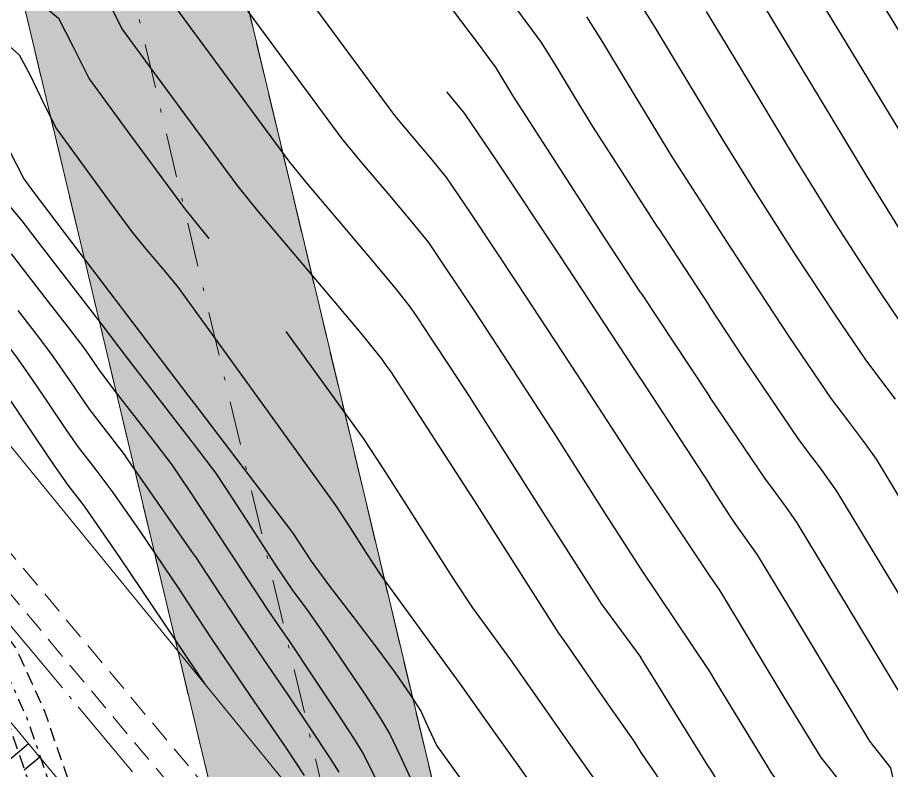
# Model space of a CAD drawing. Extents: x 106 to 63544, y 61 to 109321.
# Drawn here: x 62475.04 to 62499.8, y 108553.07 to 108574.4 of the extents above; entities that cross this region are included whole.
import ezdxf

# ---------------------------------------------------------------- set-up
doc = ezdxf.new("R2010")
doc.units = 0
doc.header["$LTSCALE"] = 1.000087
for name, pattern in [('ACAD_ISO04W100', [30, 24, -3, 0, -3]), ('NASCOSTA', [9.525, 6.35, -3.175]), ('TRATTEGGIATA', [0.75, 0.5, -0.25]), ('TRATTEGGIATA2', [9.525, 6.35, -3.175]), ('TRATTOPUNTO2', [0.5, 0.25, -0.125, 0, -0.125])]:
    doc.linetypes.add(name, pattern=pattern)
doc.layers.add('Colori bordi', color=5, linetype='Continuous', plot=False)
doc.layers.add('no_plot', color=5, linetype='Continuous', plot=False)
for name, color, linetype in [('Conduite 1000', 170, 'Continuous'), ('curve livello 5m', 7, 'Continuous'), ('LIN010TR', 2, 'NASCOSTA'), ('LIN018CO', 6, 'Continuous'), ('LIN018TR', 6, 'NASCOSTA'), ('LIN025CO', 7, 'Continuous'), ('LINCOLO-ROSSO-025', 10, 'Continuous'), ('sezioni', 7, 'Continuous'), ('TRATTCOLO-32', 255, 'Continuous')]:
    doc.layers.add(name, color=color, linetype=linetype)

# ---------------------------------------------------------------- blocks, each defined once
blk = doc.blocks.new('CONTORNO')
at = {"layer": 'Colori bordi', "lineweight": 0, "ltscale": 2, "flags": 128}
for points in [[(-22.578, 81.44), (16.586, -82.868), (15.866, -82.007), (19.27, -96.287), (18.407, -96.98), (19.153, -100.108)], [(28.44, -103.877), (26.165, -94.334), (26.165, -94.334), (25.446, -93.474), (-6.877, 42.135)]]:
    blk.add_lwpolyline(points, dxfattribs=at)

msp = doc.modelspace()

# ---------------------------------------------------------------- hatches: boundary and pattern name
at = {"layer": 'LINCOLO-ROSSO-025', "linetype": 'Continuous', "lineweight": 0}
h = msp.add_hatch(color=256, dxfattribs=at)
h.dxf.hatch_style = 1
h.paths.add_polyline_path([(62469.3469, 108625.9817), (62466.3508, 108625.2676), (62478.8587, 108572.7915), (62481.8548, 108573.5057)])
h.paths.add_polyline_path([(62466.3508, 108625.2676), (62463.3548, 108624.5535), (62475.8626, 108572.0774), (62478.8587, 108572.7915)])
h.paths.add_polyline_path([(62454.4467, 108675.2108), (62451.4506, 108674.4967), (62463.3548, 108624.5535), (62466.3508, 108625.2676)])
h.paths.add_polyline_path([(62457.4428, 108675.925), (62454.4467, 108675.2108), (62466.3508, 108625.2676), (62469.3469, 108625.9817)])
h = msp.add_hatch(color=256, dxfattribs=at)
h.dxf.hatch_style = 1
h.paths.add_polyline_path([(62478.8584, 108572.7919), (62475.8623, 108572.0778), (62482.9361, 108542.3999), (62482.217, 108543.2607), (62485.165, 108530.8924), (62488.6474, 108531.7224)])
h.paths.add_polyline_path([(62481.8544, 108573.5061), (62478.8584, 108572.7919), (62488.6474, 108531.7224), (62491.6435, 108532.4366)])

# ---------------------------------------------------------------- linework, layer by layer
at = {"layer": 'Conduite 1000', "linetype": 'TRATTEGGIATA2', "ltscale": 0.06, "elevation": 279.04, "flags": 128}
msp.add_lwpolyline([(62462.9512, 108569.2657), (62468.4824, 108563.3128), (62474.0661, 108557.7872), (62475.014, 108556.5127), (62475.8059, 108554.7543), (62477.0424, 108551.1583), (62484.6732, 108530.1387), (62485.7963, 108527.9599), (62486.5393, 108527.0303), (62496.1466, 108515.4614), (62498.0152, 108513.1882), (62499.3142, 108511.6699), (62499.5082, 108511.4472), (62501.8597, 108508.7498), (62502.0441, 108508.5322), (62503.0963, 108507.2963), (62503.1689, 108507.2104), (62506.6693, 108502.9619), (62510.917, 108497.7962), (62515.1719, 108492.6229), (62520.1983, 108486.5526), (62525.2248, 108480.4821), (62530.3609, 108474.3132), (62535.4986, 108468.1441), (62540.212, 108462.4972), (62544.9265, 108456.8508), (62565.7129, 108432.084), (62567.1282, 108430.3596), (62568.4112, 108428.8976), (62569.1632, 108427.9614), (62570.1135, 108426.8345), (62570.4573, 108426.4502), (62575.0818, 108420.6623), (62582.3987, 108411.9698), (62582.7541, 108410.8717), (62581.736, 108410.5422), (62581.4452, 108411.4411), (62574.2544, 108419.9837), (62569.6399, 108425.7591), (62569.3056, 108426.1328), (62568.337, 108427.2813), (62567.5916, 108428.2094), (62566.3123, 108429.6671), (62564.8895, 108431.4007), (62544.106, 108456.1639), (62539.3905, 108461.8115), (62534.6768, 108467.4589), (62529.5386, 108473.6285), (62524.4016, 108479.7986), (62519.3742, 108485.8702), (62514.3466, 108491.9418), (62510.0905, 108497.1166), (62505.8435, 108502.2815), (62502.3472, 108506.525), (62502.2802, 108506.6043), (62501.2286, 108507.8395), (62501.0483, 108508.0522), (62498.7013, 108510.7445), (62498.5043, 108510.9707), (62497.1954, 108512.5006), (62495.3217, 108514.7799), (62485.7097, 108526.3544), (62484.894, 108527.375), (62483.6908, 108529.7093), (62476.0336, 108550.8017), (62474.8101, 108554.3597), (62474.086, 108555.9673), (62473.2559, 108557.0837), (62467.7138, 108562.568), (62462.1673, 108568.5373)], close=True, dxfattribs=at)
at = {"layer": 'Conduite 1000', "linetype": 'TRATTOPUNTO2', "ltscale": 1.5, "elevation": 279.04, "flags": 128}
msp.add_lwpolyline([(62462.5593, 108568.9015), (62468.0981, 108562.9404), (62473.661, 108557.4355), (62474.55, 108556.24), (62475.308, 108554.557), (62476.538, 108550.98), (62484.182, 108529.924), (62485.3452, 108527.6675), (62486.1245, 108526.6924), (62495.7341, 108515.1206), (62497.6053, 108512.8444), (62498.9092, 108511.3203), (62499.1048, 108511.0959), (62501.454, 108508.401), (62501.6364, 108508.1859), (62502.6883, 108506.9503), (62502.758, 108506.8677), (62506.2564, 108502.6217), (62510.5037, 108497.4564), (62514.7592, 108492.2824), (62519.7862, 108486.2114), (62524.8132, 108480.1404), (62529.9497, 108473.9709), (62535.0877, 108467.8015), (62539.8012, 108462.1544), (62544.5162, 108456.5074), (62565.3012, 108431.7424), (62566.7202, 108430.0134), (62568.0014, 108428.5535), (62568.7501, 108427.6214), (62569.7096, 108426.4836), (62570.0486, 108426.1046), (62574.6681, 108420.323), (62581.9219, 108411.7054), (62582.245, 108410.707)], dxfattribs=at)
at = {"layer": 'curve livello 5m', "color": 2}
for p, q in [((62492.6986, 108564.1609), (62494.6388, 108561.1803)), ((62480.0658, 108559.1481), (62478.0974, 108561.98))]:
    msp.add_line(p, q, dxfattribs=at)
at = {"layer": 'curve livello 5m', "color": 2, "flags": 128}
for points in [[(62469.4919, 108581.6289), (62470.2414, 108580.8373), (62470.7173, 108580.2788), (62471.2923, 108579.5785), (62471.8859, 108578.8493), (62472.4176, 108578.2045), (62472.8068, 108577.7571), (62472.8068, 108577.7571), (62473.236, 108577.349), (62473.6662, 108576.9401), (62473.6662, 108576.9401), (62474.2689, 108576.2152), (62474.8311, 108575.5449), (62474.8311, 108575.5449), (62475.5753, 108574.9214), (62476.208, 108574.3771), (62476.208, 108574.3771), (62476.6127, 108573.5918), (62477.0764, 108572.6622), (62477.0764, 108572.6622), (62478.1953, 108571.1247), (62479.7714, 108568.9868), (62480.2453, 108568.4039), (62480.4631, 108568.1451)], [(62494.5517, 108574.5672), (62495.7677, 108572.5567), (62497.0714, 108570.3973), (62498.142, 108568.66), (62498.142, 108568.66), (62498.8128, 108567.6178), (62499.4963, 108566.5788), (62499.9875, 108565.8549)], [(62492.6986, 108564.1609), (62492.6982, 108564.1614), (62490.4032, 108567.6591), (62488.623, 108570.3443), (62487.707, 108571.6873), (62487.2085, 108572.2862), (62487.2042, 108572.2919)], [(62475.0516, 108566.1), (62475.5182, 108565.5037), (62476.0096, 108564.8588), (62476.0096, 108564.8588), (62476.5411, 108564.0829), (62477.0736, 108563.3055), (62477.0736, 108563.3055), (62477.5493, 108562.6807), (62478.0974, 108561.98)], [(62482.6399, 108565.5103), (62483.6051, 108564.1732), (62484.8401, 108562.4624), (62485.3961, 108561.6209), (62486.0528, 108560.5936), (62486.7407, 108559.5084), (62487.3901, 108558.4931), (62487.9315, 108557.6755), (62487.9315, 108557.6755), (62489.0048, 108556.2025), (62490.03, 108554.7515), (62490.5244, 108554.0339), (62492.2035, 108551.6587), (62492.2461, 108551.5891), (62492.3894, 108551.4072), (62492.6986, 108550.9804)], [(62499.9174, 108552.4848), (62499.7795, 108553.1511), (62499.1869, 108553.9035), (62498.6233, 108554.825), (62496.8859, 108557.7155), (62496.0002, 108559.1836), (62495.3707, 108560.0726), (62495.2743, 108560.2064), (62495.2454, 108560.2457), (62495.1589, 108560.3814), (62494.6388, 108561.1803)], [(62480.0658, 108559.1481), (62480.5666, 108558.387), (62481.3507, 108557.1955), (62481.3507, 108557.1955), (62482.0236, 108556.2087), (62482.6997, 108555.2172), (62482.6997, 108555.2172), (62483.3432, 108554.2515), (62483.877, 108553.441), (62484.141, 108553.0289)]]:
    msp.add_lwpolyline(points, dxfattribs=at)
at = {"layer": 'LIN010TR', "linetype": 'TRATTOPUNTO2', "lineweight": 0, "ltscale": 5, "flags": 128}
msp.add_lwpolyline([(62455.1449, 108672.2807), (62484.9356, 108547.2953)], dxfattribs=at)
at = {"layer": 'LIN010TR', "lineweight": 0, "ltscale": 0.1, "flags": 128}
for points in [[(62453.1999, 108579.6271), (62465.895, 108569.9445), (62482.9458, 108549.5354), (62484.8688, 108547.2336)], [(62452.691, 108579.0774), (62465.3763, 108569.4022), (62482.9458, 108548.3724), (62484.8688, 108546.0706)]]:
    msp.add_lwpolyline(points, dxfattribs=at)
at = {"layer": 'LIN018CO', "color": 2}
for p, q in [((62475.3524, 108553.8302), (62474.4717, 108553.0945)), ((62475.673, 108553.4465), (62475.2344, 108553.0801))]:
    msp.add_line(p, q, dxfattribs=at)
at = {"layer": 'LIN018TR', "linetype": 'ACAD_ISO04W100', "lineweight": 0, "ltscale": 0.1, "flags": 128}
msp.add_lwpolyline([(62454.8964, 108581.0445), (62481.9384, 108548.6765), (62484.8688, 108545.169)], dxfattribs=at)
at = {"layer": 'LIN025CO', "linetype": 'TRATTEGGIATA', "lineweight": 0, "ltscale": 2}
for p, q in [((62445.6424, 108725.4317), (62491.9526, 108531.1397)), ((62439.6502, 108724.004), (62483.0922, 108541.7451))]:
    msp.add_line(p, q, dxfattribs=at)
at = {"layer": 'no_plot'}
for p, q in [((62493.1882, 108568.4423), (62494.6388, 108566.2284)), ((62492.6986, 108566.5996), (62494.6388, 108563.6655)), ((62492.6986, 108561.5056), (62494.6388, 108558.587)), ((62492.6986, 108558.7701), (62494.6388, 108555.8799)), ((62494.6388, 108553.1421), (62492.6986, 108556.2729)), ((62492.6986, 108553.5848), (62494.6388, 108550.7723))]:
    msp.add_line(p, q, dxfattribs=at)
at = {"layer": 'no_plot', "flags": 128}
for points in [[(62492.6986, 108566.5996), (62491.6691, 108568.1644), (62489.0761, 108572.193), (62489.0761, 108572.193), (62488.5978, 108572.9756), (62488.102, 108573.6503), (62482.8925, 108580.547), (62480.713, 108582.6441), (62480.3031, 108583.0339), (62480.1981, 108583.1599), (62480.1159, 108583.2468), (62480.0058, 108583.363), (62476.857, 108586.5117), (62469.5503, 108593.8953)], [(62493.1882, 108568.4423), (62491.3425, 108571.3097), (62491.3425, 108571.3097), (62490.8468, 108572.1182), (62490.2768, 108573.0633), (62489.8844, 108573.6961), (62489.8844, 108573.6961), (62488.3726, 108575.7533), (62483.9927, 108581.5516), (62483.6415, 108581.9), (62483.0105, 108582.5013), (62482.3116, 108583.1657), (62481.7567, 108583.7032), (62481.7567, 108583.7032), (62480.983, 108584.5018), (62471.5752, 108594.0085)], [(62472.6458, 108586.7203), (62475.1844, 108584.1757), (62476.1542, 108583.1514), (62476.8792, 108582.3857), (62477.3662, 108581.799), (62477.8044, 108581.2749), (62478.3811, 108580.7064), (62479.1012, 108580.0418), (62479.822, 108579.3765), (62480.4008, 108578.8062), (62480.5301, 108578.6515), (62480.6828, 108578.522), (62480.7791, 108578.3318), (62480.9032, 108578.1612), (62485.721, 108571.6263), (62486.2078, 108571.0375), (62486.785, 108570.3577), (62487.1933, 108569.8577), (62487.8727, 108568.8616), (62489.1932, 108566.8698), (62490.8955, 108564.2755), (62492.6986, 108561.5056)], [(62474.1734, 108583.1038), (62475.2198, 108581.9986), (62475.6638, 108581.4695), (62476.1736, 108580.8443), (62476.555, 108580.3955), (62477.2277, 108579.7425), (62478.0424, 108578.9944), (62478.7172, 108578.3397), (62479.1053, 108577.8748), (62479.5641, 108577.4858), (62479.8534, 108576.9144), (62480.2262, 108576.4021), (62484.2336, 108570.9664), (62484.8092, 108570.2645), (62485.5299, 108569.4143), (62486.214, 108568.6055), (62486.6796, 108568.0281), (62487.1225, 108567.3788), (62487.9832, 108566.0805), (62489.0928, 108564.3895), (62490.2824, 108562.562), (62491.6918, 108560.3463), (62492.6986, 108558.7701)], [(62474.7023, 108578.0222), (62475.3498, 108577.4066), (62475.8186, 108576.8429), (62476.2559, 108576.3215), (62476.8346, 108575.8366), (62477.3267, 108575.4133), (62477.6414, 108574.8025), (62478.0021, 108574.0796), (62478.8723, 108572.8838), (62481.2588, 108569.6467), (62481.8417, 108568.9265), (62482.5571, 108568.0719), (62483.3355, 108567.1542), (62484.1069, 108566.2443), (62484.8016, 108565.4132), (62485.3498, 108564.7322), (62485.4783, 108564.5542), (62485.6184, 108564.3601), (62487.9825, 108560.6994), (62490.3657, 108556.9595), (62490.5207, 108556.7495), (62491.6956, 108555.0444), (62492.4998, 108553.9069), (62492.6986, 108553.5848)], [(62501.9045, 108568.1087), (62498.386, 108573.9126), (62496.3171, 108577.2985)], [(62497.9692, 108577.3634), (62500.2012, 108573.6902)], [(62492.4575, 108575.1371), (62493.0852, 108574.1343), (62494.0303, 108572.5717), (62495.0435, 108570.8934), (62495.8755, 108569.5433), (62497.0269, 108567.7544), (62498.2, 108565.9713), (62499.043, 108564.7287), (62499.3971, 108564.2553), (62499.9052, 108563.5908)], [(62496.0182, 108575.0002), (62497.5052, 108572.5418), (62499.0993, 108569.9011), (62500.4085, 108567.7768)], [(62479.5492, 108574.643), (62482.7462, 108570.3066), (62483.2476, 108569.6885), (62483.8768, 108568.9389), (62484.5586, 108568.1365), (62485.2175, 108567.3599), (62485.7784, 108566.6877), (62486.1659, 108566.1985), (62486.3722, 108565.896), (62486.7731, 108565.2913), (62487.29, 108564.5036), (62487.8442, 108563.6523), (62489.9341, 108560.3667), (62491.5856, 108557.7811), (62492.6986, 108556.2729)], [(62501.2017, 108558.8589), (62499.3754, 108561.8862), (62499.0631, 108562.3272), (62498.5482, 108563.0066), (62498.0984, 108563.6026), (62498.0984, 108563.6026), (62496.9037, 108565.3637), (62495.241, 108567.8911), (62493.609, 108570.4265), (62493.609, 108570.4265), (62493.0155, 108571.3896), (62492.2928, 108572.5867), (62491.6187, 108573.7013), (62491.1709, 108574.4166)], [(62474.6471, 108573.7409), (62475.0892, 108573.3409), (62475.39, 108572.7902), (62475.7858, 108571.9522), (62476.1508, 108571.2448), (62477.5183, 108569.3655), (62478.284, 108568.327), (62478.7005, 108567.8217), (62479.1978, 108567.2353), (62479.5965, 108566.7502), (62481.732, 108563.7922), (62484.0619, 108560.5647), (62484.4642, 108559.9476), (62484.9281, 108559.2167), (62485.3221, 108558.6132), (62487.6235, 108555.4548), (62488.4944, 108554.2221), (62489.3532, 108553.0234), (62490.5001, 108551.4011), (62490.9136, 108550.7002), (62491.3235, 108550.0059), (62491.8352, 108549.2479), (62492.3735, 108548.4931), (62492.6986, 108548.0699)], [(62474.7938, 108570.6634), (62475.2251, 108569.8274), (62475.4483, 108569.5207), (62476.8113, 108567.7233), (62476.9066, 108567.5997), (62479.8835, 108563.6783), (62480.1777, 108563.2969), (62482.8418, 108559.7909), (62483.3632, 108558.9982), (62483.8803, 108558.2966), (62484.538, 108557.4353), (62485.2025, 108556.5655), (62485.7397, 108555.8387), (62486.1743, 108555.206), (62486.4658, 108554.7513), (62486.6969, 108554.2528), (62486.9211, 108553.7729), (62488.182, 108552.013)], [(62474.5737, 108569.3503), (62475.1678, 108568.6392), (62475.5906, 108568.0816), (62477.4114, 108565.7198), (62478.145, 108564.7534), (62480.0426, 108562.2931), (62480.6463, 108561.4986), (62481.1425, 108560.7612), (62481.736, 108559.8428), (62482.3331, 108558.9183), (62482.8403, 108558.163), (62483.2164, 108557.6631), (62483.7845, 108556.8503), (62484.3632, 108556.0026), (62484.8954, 108555.2054), (62485.3242, 108554.5442), (62485.5926, 108554.1044), (62485.8851, 108553.4871), (62486.3861, 108552.3978)], [(62474.8666, 108567.7076), (62475.3349, 108567.0891), (62475.912, 108566.3499), (62476.4863, 108565.6141), (62476.9462, 108565.006), (62477.3742, 108564.3811), (62477.8339, 108563.7728), (62478.401, 108563.0461), (62478.9652, 108562.3229), (62479.4162, 108561.7253), (62479.907, 108561.0037), (62481.0206, 108559.3112), (62482.1185, 108557.6428), (62482.4201, 108557.2006), (62482.7231, 108556.7563), (62483.4371, 108555.6861), (62484.0937, 108554.6938), (62484.5937, 108553.93), (62484.8379, 108553.5452), (62485.2299, 108552.7623)], [(62500.9467, 108556.5158), (62498.2503, 108560.9853), (62497.7893, 108561.6364), (62497.4501, 108562.0839), (62497.1539, 108562.4764), (62497.1539, 108562.4764), (62495.6074, 108564.7561), (62494.6388, 108566.2284)], [(62483.174, 108552.9295), (62482.6764, 108553.6782), (62482.6764, 108553.6782), (62481.6272, 108555.2168), (62480.5829, 108556.7482), (62480.5829, 108556.7482), (62480.1126, 108557.4629), (62479.6356, 108558.1879), (62479.6356, 108558.1879), (62478.4965, 108559.8762), (62477.7564, 108560.9509), (62477.7564, 108560.9509), (62477.2674, 108561.587), (62476.7729, 108562.2299), (62476.7729, 108562.2299), (62476.3827, 108562.7893), (62475.9222, 108563.4719), (62475.4621, 108564.1539), (62475.073, 108564.7116), (62475.073, 108564.7116), (62474.5293, 108565.4181)], [(62474.5533, 108563.9704), (62475.045, 108563.2454), (62475.5619, 108562.4763), (62476.0542, 108561.7502), (62476.4723, 108561.1543), (62476.9264, 108560.5637), (62477.9399, 108559.092), (62479.4999, 108556.7801), (62479.8151, 108556.3009), (62480.3476, 108555.5201)], [(62500.3602, 108554.7223), (62497.1253, 108560.0845), (62496.8696, 108560.453), (62496.5154, 108560.9457), (62496.5154, 108560.9457), (62496.2094, 108561.3502), (62494.6388, 108563.6655)], [(62494.6388, 108558.587), (62494.93, 108558.1826), (62496.7241, 108555.1976), (62497.7987, 108553.4406), (62498.4318, 108552.6466), (62498.9286, 108552.0061), (62499.0341, 108551.4963), (62499.1374, 108550.4887), (62499.2004, 108549.5088), (62499.2164, 108548.7091), (62499.1785, 108548.2422), (62498.7699, 108547.54), (62498.1748, 108546.7872), (62497.8378, 108546.1456), (62498.0344, 108545.5995), (62498.1708, 108545.336), (62498.377, 108544.465), (62498.5741, 108543.6713), (62498.6701, 108543.5388), (62499.3359, 108543.5625), (62500.0461, 108543.6022)], [(62494.6388, 108555.8799), (62494.825, 108555.5702), (62496.4106, 108552.9777), (62496.9881, 108552.2388), (62497.6791, 108551.3987), (62498.0777, 108550.861), (62498.1508, 108550.5079), (62498.2403, 108549.5762), (62498.2773, 108548.7413), (62498.2509, 108548.2535), (62497.7585, 108547.5037), (62497.3221, 108546.8011), (62497.45, 108546.3627), (62497.7542, 108545.6), (62498.0544, 108545.0207), (62498.2248, 108544.3006), (62498.3877, 108543.6445), (62498.7226, 108543.1825), (62499.2719, 108543.2021), (62499.8577, 108543.2348)], [(62494.6388, 108553.1421), (62495.0224, 108552.5148), (62495.5601, 108551.8154), (62496.2577, 108550.9657), (62496.8887, 108550.1908), (62497.2269, 108549.716), (62497.2675, 108549.5195), (62497.3317, 108548.7532), (62497.3232, 108548.2648), (62496.8063, 108547.4565), (62497.0041, 108546.7791), (62497.4741, 108545.6006), (62497.7202, 108545.1294), (62497.9379, 108544.7053), (62498.0726, 108544.1363), (62498.2013, 108543.6178), (62498.7751, 108542.8262), (62499.6693, 108542.8674), (62500.2832, 108542.4448)]]:
    msp.add_lwpolyline(points, dxfattribs=at)
at = {"layer": 'sezioni', "linetype": 'Continuous', "lineweight": 0}
for p, q in [((62471.0101, 108566.9497), (62490.2868, 108543.3538)), ((62468.2998, 108562.2718), (62482.7015, 108545.0337))]:
    msp.add_line(p, q, dxfattribs=at)

# ---------------------------------------------------------------- block references
at = {"layer": 'TRATTCOLO-32', "linetype": 'Continuous', "lineweight": 0, "rotation": 1.794126789622408e-05}
msp.add_blockref('CONTORNO', (62466.3505, 108625.268), dxfattribs=at)

doc.saveas('drawing.dxf')
